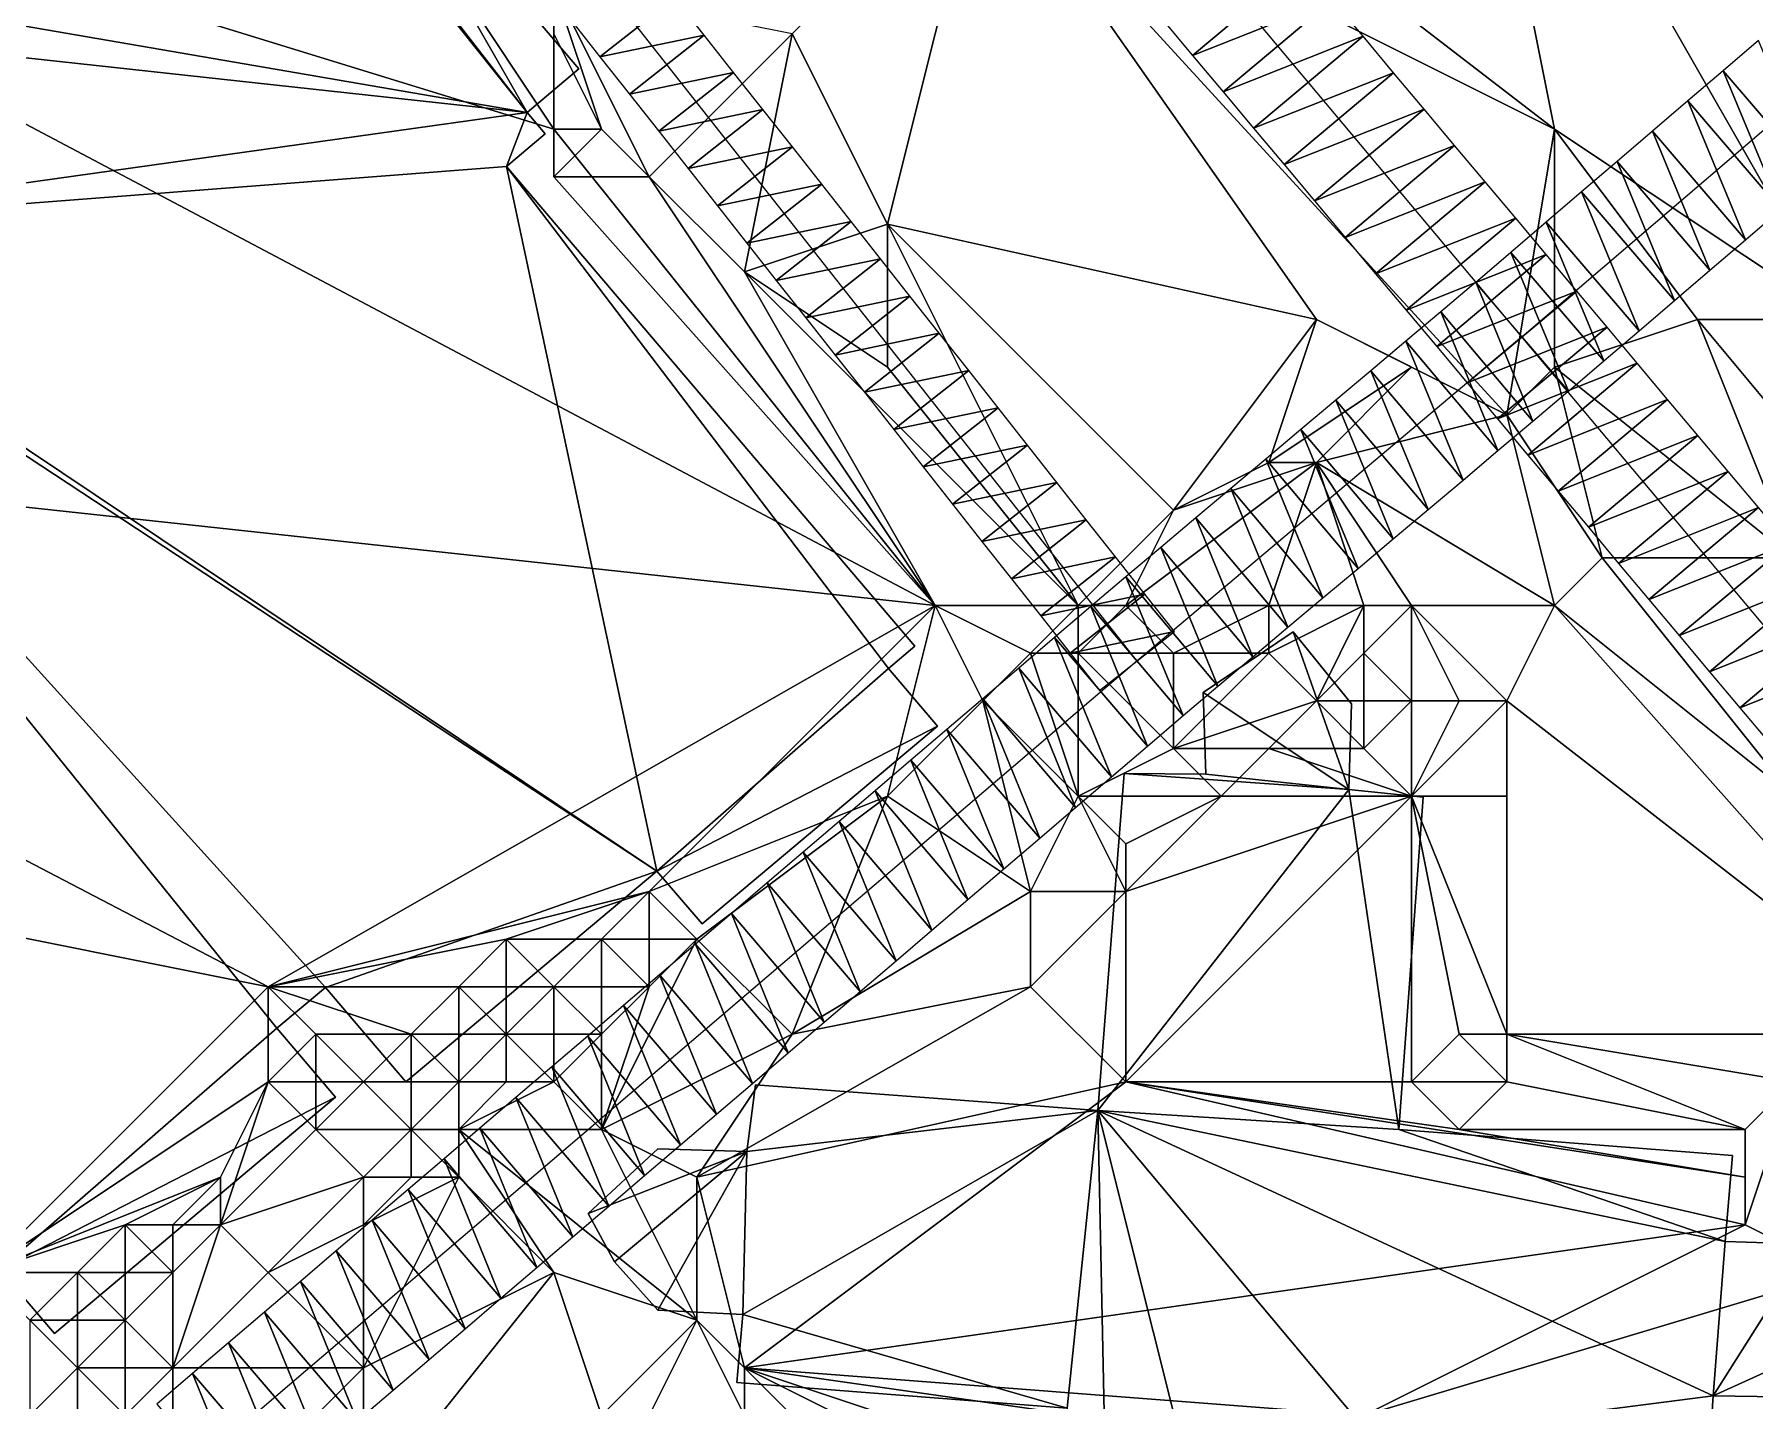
# Model space of a CAD drawing. Header units: metres. Extents: x -1103 to 901, y -902 to 905.
# Drawn here: x -383.8 to -311.6, y 564.6 to 622 of the extents above; entities that cross this region are included whole.
import ezdxf

# ---------------------------------------------------------------- set-up
doc = ezdxf.new("R2010")
doc.units = ezdxf.units.M
for name, color, linetype in [('OSM_BUILDING_FOOTPRINTS', 7, 'CONTINUOUS'), ('OSM_BUILDING_ROOFS', 1, 'CONTINUOUS'), ('OSM_BUILDING_WALLS', 8, 'CONTINUOUS'), ('OSM_ROAD_AXES', 2, 'CONTINUOUS'), ('OSM_ROAD_SURFACE', 9, 'CONTINUOUS'), ('OSM_TERRAIN', 3, 'CONTINUOUS')]:
    doc.layers.add(name, color=color, linetype=linetype)

msp = doc.modelspace()

# ---------------------------------------------------------------- linework, layer by layer
at = {"layer": 'OSM_BUILDING_FOOTPRINTS'}
for points in [[(-390.4, 623.383, 9.83), (-376.295, 635.238, 9.83), (-372.437, 630.704, 9.83), (-370.79, 632.086, 9.83), (-360.952, 620.53, 9.83), (-363.13, 618.694, 9.83), (-362.367, 617.798, 9.83), (-363.992, 616.427, 9.83), (-346.847, 596.3, 9.83), (-347.964, 595.36, 9.83), (-345.897, 592.938, 9.83), (-355.779, 584.632, 9.83), (-357.68, 586.855, 9.83), (-368.214, 578.008, 9.83), (-371.586, 581.967, 9.83), (-373.631, 580.253, 9.83), (-371.166, 577.367, 9.83), (-382.971, 567.436, 9.83), (-385.27, 570.134, 9.83)], [(-340.458, 564.306, 11.056), (-354.32, 565.379, 11.056), (-354.077, 568.243, 11.056), (-357.636, 568.42, 11.056), (-359.46, 570.455, 11.056), (-360.565, 572.479, 11.056), (-357.636, 575.188, 11.056), (-353.9, 575.077, 11.056), (-353.535, 577.886, 11.056), (-353.535, 577.886, 11.056), (-339.165, 576.803, 11.056), (-338.071, 590.947, 11.056), (-334.633, 590.925, 11.056), (-334.744, 594.342, 11.056), (-330.974, 596.897, 11.056), (-328.52, 593.867, 11.056), (-328.642, 590.273, 11.056), (-325.514, 589.952, 11.056), (-326.541, 576.007, 11.056), (-312.525, 574.912, 11.056), (-312.846, 571.307, 11.056), (-309.308, 571.185, 11.056)], [(-309.662, 564.771, 11.056), (-313.343, 564.826, 11.056), (-313.542, 561.829, 11.056)]]:
    msp.add_polyline3d(points, dxfattribs=at)
at = {"layer": 'OSM_BUILDING_ROOFS'}
for points in [[(-363.13, 618.694, 91.83), (-376.295, 635.238, 91.83), (-390.4, 623.383, 91.83)], [(-363.13, 618.694, 91.83), (-372.437, 630.704, 91.83), (-376.295, 635.238, 91.83)], [(-363.13, 618.694, 91.83), (-370.79, 632.086, 91.83), (-372.437, 630.704, 91.83)], [(-363.13, 618.694, 91.83), (-360.952, 620.53, 91.83), (-370.79, 632.086, 91.83)], [(-363.13, 618.694, 91.83), (-390.4, 623.383, 91.83), (-388.797, 621.492, 91.83)], [(-363.13, 618.694, 91.83), (-388.797, 621.492, 91.83), (-397.938, 613.806, 91.83)], [(-363.992, 616.427, 91.83), (-363.13, 618.694, 91.83), (-397.938, 613.806, 91.83)], [(-363.992, 616.427, 91.83), (-362.367, 617.798, 91.83), (-363.13, 618.694, 91.83)], [(-403.101, 616.747, 91.83), (-385.27, 570.134, 91.83), (-373.631, 580.253, 91.83)], [(-403.101, 616.747, 91.83), (-373.631, 580.253, 91.83), (-371.586, 581.967, 91.83)], [(-403.101, 616.747, 91.83), (-371.586, 581.967, 91.83), (-357.68, 586.855, 91.83)], [(-397.938, 613.806, 91.83), (-403.101, 616.747, 91.83), (-357.68, 586.855, 91.83)], [(-397.938, 613.806, 91.83), (-357.68, 586.855, 91.83), (-363.992, 616.427, 91.83)], [(-347.964, 595.36, 91.83), (-346.847, 596.3, 91.83), (-363.992, 616.427, 91.83)], [(-357.68, 586.855, 91.83), (-347.964, 595.36, 91.83), (-363.992, 616.427, 91.83)], [(-328.642, 590.273, 77.056), (-330.974, 596.897, 77.056), (-334.744, 594.342, 77.056)], [(-328.642, 590.273, 77.056), (-328.52, 593.867, 77.056), (-330.974, 596.897, 77.056)], [(-357.68, 586.855, 91.83), (-345.897, 592.938, 91.83), (-347.964, 595.36, 91.83)], [(-328.642, 590.273, 77.056), (-334.744, 594.342, 77.056), (-334.633, 590.925, 77.056)], [(-357.68, 586.855, 91.83), (-355.779, 584.632, 91.83), (-345.897, 592.938, 91.83)], [(-328.642, 590.273, 77.056), (-338.071, 590.947, 77.056), (-339.165, 576.803, 77.056)], [(-328.642, 590.273, 77.056), (-334.633, 590.925, 77.056), (-338.071, 590.947, 77.056)], [(-339.165, 576.803, 77.056), (-326.541, 576.007, 77.056), (-328.642, 590.273, 77.056)], [(-326.541, 576.007, 77.056), (-325.514, 589.952, 77.056), (-328.642, 590.273, 77.056)], [(-371.586, 581.967, 91.83), (-368.214, 578.008, 91.83), (-357.68, 586.855, 91.83)], [(-385.27, 570.134, 91.83), (-371.166, 577.367, 91.83), (-373.631, 580.253, 91.83)], [(-339.165, 576.803, 77.056), (-353.535, 577.886, 77.056), (-353.9, 575.077, 77.056)], [(-385.27, 570.134, 91.83), (-382.971, 567.436, 91.83), (-371.166, 577.367, 91.83)], [(-339.165, 576.803, 77.056), (-353.9, 575.077, 77.056), (-354.077, 568.243, 77.056)], [(-339.165, 576.803, 77.056), (-354.077, 568.243, 77.056), (-340.458, 564.306, 77.056)], [(-339.165, 576.803, 77.056), (-340.458, 564.306, 77.056), (-338.601, 549.454, 77.056)], [(-339.165, 576.803, 77.056), (-338.601, 549.454, 77.056), (-332.201, 548.978, 77.056)], [(-339.165, 576.803, 77.056), (-332.201, 548.978, 77.056), (-327.603, 562.99, 77.056)], [(-339.165, 576.803, 77.056), (-327.603, 562.99, 77.056), (-313.343, 564.826, 77.056)], [(-339.165, 576.803, 77.056), (-313.343, 564.826, 77.056), (-312.846, 571.307, 77.056)], [(-339.165, 576.803, 77.056), (-312.846, 571.307, 77.056), (-326.541, 576.007, 77.056)], [(-312.846, 571.307, 77.056), (-312.525, 574.912, 77.056), (-326.541, 576.007, 77.056)], [(-353.9, 575.077, 77.056), (-357.636, 575.188, 77.056), (-360.565, 572.479, 77.056)], [(-353.9, 575.077, 77.056), (-360.565, 572.479, 77.056), (-359.46, 570.455, 77.056)], [(-353.9, 575.077, 77.056), (-359.46, 570.455, 77.056), (-357.636, 568.42, 77.056)], [(-353.9, 575.077, 77.056), (-357.636, 568.42, 77.056), (-354.077, 568.243, 77.056)], [(-313.343, 564.826, 77.056), (-309.308, 571.185, 77.056), (-312.846, 571.307, 77.056)], [(-313.343, 564.826, 77.056), (-306.678, 567.845, 77.056), (-309.308, 571.185, 77.056)], [(-354.077, 568.243, 77.056), (-354.32, 565.379, 77.056), (-340.458, 564.306, 77.056)], [(-313.343, 564.826, 77.056), (-309.662, 564.771, 77.056), (-306.678, 567.845, 77.056)], [(-327.603, 562.99, 77.056), (-313.542, 561.829, 77.056), (-313.343, 564.826, 77.056)]]:
    msp.add_3dface(points, dxfattribs=at)
at = {"layer": 'OSM_BUILDING_WALLS'}
for points in [[(-360.952, 620.53, 9.83), (-370.79, 632.086, 9.83), (-370.79, 632.086, 91.83)], [(-360.952, 620.53, 9.83), (-370.79, 632.086, 91.83), (-360.952, 620.53, 91.83)], [(-363.13, 618.694, 9.83), (-360.952, 620.53, 9.83), (-360.952, 620.53, 91.83)], [(-363.13, 618.694, 9.83), (-360.952, 620.53, 91.83), (-363.13, 618.694, 91.83)], [(-362.367, 617.798, 9.83), (-363.13, 618.694, 9.83), (-363.13, 618.694, 91.83)], [(-362.367, 617.798, 9.83), (-363.13, 618.694, 91.83), (-362.367, 617.798, 91.83)], [(-363.992, 616.427, 9.83), (-362.367, 617.798, 9.83), (-362.367, 617.798, 91.83)], [(-363.992, 616.427, 9.83), (-362.367, 617.798, 91.83), (-363.992, 616.427, 91.83)], [(-346.847, 596.3, 9.83), (-363.992, 616.427, 9.83), (-363.992, 616.427, 91.83)], [(-346.847, 596.3, 9.83), (-363.992, 616.427, 91.83), (-346.847, 596.3, 91.83)], [(-330.974, 596.897, 11.056), (-334.744, 594.342, 11.056), (-334.744, 594.342, 77.056)], [(-330.974, 596.897, 11.056), (-334.744, 594.342, 77.056), (-330.974, 596.897, 77.056)], [(-328.52, 593.867, 11.056), (-330.974, 596.897, 11.056), (-330.974, 596.897, 77.056)], [(-328.52, 593.867, 11.056), (-330.974, 596.897, 77.056), (-328.52, 593.867, 77.056)], [(-347.964, 595.36, 9.83), (-346.847, 596.3, 9.83), (-346.847, 596.3, 91.83)], [(-347.964, 595.36, 9.83), (-346.847, 596.3, 91.83), (-347.964, 595.36, 91.83)], [(-345.897, 592.938, 9.83), (-347.964, 595.36, 9.83), (-347.964, 595.36, 91.83)], [(-345.897, 592.938, 9.83), (-347.964, 595.36, 91.83), (-345.897, 592.938, 91.83)], [(-334.744, 594.342, 11.056), (-334.633, 590.925, 11.056), (-334.633, 590.925, 77.056)], [(-334.744, 594.342, 11.056), (-334.633, 590.925, 77.056), (-334.744, 594.342, 77.056)], [(-328.642, 590.273, 11.056), (-328.52, 593.867, 11.056), (-328.52, 593.867, 77.056)], [(-328.642, 590.273, 11.056), (-328.52, 593.867, 77.056), (-328.642, 590.273, 77.056)], [(-355.779, 584.632, 9.83), (-345.897, 592.938, 9.83), (-345.897, 592.938, 91.83)], [(-355.779, 584.632, 9.83), (-345.897, 592.938, 91.83), (-355.779, 584.632, 91.83)], [(-338.071, 590.947, 11.056), (-339.165, 576.803, 11.056), (-339.165, 576.803, 77.056)], [(-338.071, 590.947, 11.056), (-339.165, 576.803, 77.056), (-338.071, 590.947, 77.056)], [(-334.633, 590.925, 11.056), (-338.071, 590.947, 11.056), (-338.071, 590.947, 77.056)], [(-334.633, 590.925, 11.056), (-338.071, 590.947, 77.056), (-334.633, 590.925, 77.056)], [(-325.514, 589.952, 11.056), (-328.642, 590.273, 11.056), (-328.642, 590.273, 77.056)], [(-325.514, 589.952, 11.056), (-328.642, 590.273, 77.056), (-325.514, 589.952, 77.056)], [(-326.541, 576.007, 11.056), (-325.514, 589.952, 11.056), (-325.514, 589.952, 77.056)], [(-326.541, 576.007, 11.056), (-325.514, 589.952, 77.056), (-326.541, 576.007, 77.056)], [(-368.214, 578.008, 9.83), (-357.68, 586.855, 9.83), (-357.68, 586.855, 91.83)], [(-368.214, 578.008, 9.83), (-357.68, 586.855, 91.83), (-368.214, 578.008, 91.83)], [(-357.68, 586.855, 9.83), (-355.779, 584.632, 9.83), (-355.779, 584.632, 91.83)], [(-357.68, 586.855, 9.83), (-355.779, 584.632, 91.83), (-357.68, 586.855, 91.83)], [(-373.631, 580.253, 9.83), (-371.586, 581.967, 9.83), (-371.586, 581.967, 91.83)], [(-373.631, 580.253, 9.83), (-371.586, 581.967, 91.83), (-373.631, 580.253, 91.83)], [(-371.586, 581.967, 9.83), (-368.214, 578.008, 9.83), (-368.214, 578.008, 91.83)], [(-371.586, 581.967, 9.83), (-368.214, 578.008, 91.83), (-371.586, 581.967, 91.83)], [(-371.166, 577.367, 9.83), (-373.631, 580.253, 9.83), (-373.631, 580.253, 91.83)], [(-371.166, 577.367, 9.83), (-373.631, 580.253, 91.83), (-371.166, 577.367, 91.83)], [(-353.535, 577.886, 11.056), (-353.9, 575.077, 11.056), (-353.9, 575.077, 77.056)], [(-353.535, 577.886, 11.056), (-353.9, 575.077, 77.056), (-353.535, 577.886, 77.056)], [(-339.165, 576.803, 11.056), (-353.535, 577.886, 11.056), (-353.535, 577.886, 77.056)], [(-339.165, 576.803, 11.056), (-353.535, 577.886, 77.056), (-339.165, 576.803, 77.056)], [(-382.971, 567.436, 9.83), (-371.166, 577.367, 9.83), (-371.166, 577.367, 91.83)], [(-382.971, 567.436, 9.83), (-371.166, 577.367, 91.83), (-382.971, 567.436, 91.83)], [(-312.525, 574.912, 11.056), (-326.541, 576.007, 11.056), (-326.541, 576.007, 77.056)], [(-312.525, 574.912, 11.056), (-326.541, 576.007, 77.056), (-312.525, 574.912, 77.056)], [(-357.636, 575.188, 11.056), (-360.565, 572.479, 11.056), (-360.565, 572.479, 77.056)], [(-357.636, 575.188, 11.056), (-360.565, 572.479, 77.056), (-357.636, 575.188, 77.056)], [(-353.9, 575.077, 11.056), (-357.636, 575.188, 11.056), (-357.636, 575.188, 77.056)], [(-353.9, 575.077, 11.056), (-357.636, 575.188, 77.056), (-353.9, 575.077, 77.056)], [(-312.846, 571.307, 11.056), (-312.525, 574.912, 11.056), (-312.525, 574.912, 77.056)], [(-312.846, 571.307, 11.056), (-312.525, 574.912, 77.056), (-312.846, 571.307, 77.056)], [(-360.565, 572.479, 11.056), (-359.46, 570.455, 11.056), (-359.46, 570.455, 77.056)], [(-360.565, 572.479, 11.056), (-359.46, 570.455, 77.056), (-360.565, 572.479, 77.056)], [(-309.308, 571.185, 11.056), (-312.846, 571.307, 11.056), (-312.846, 571.307, 77.056)], [(-309.308, 571.185, 11.056), (-312.846, 571.307, 77.056), (-309.308, 571.185, 77.056)], [(-359.46, 570.455, 11.056), (-357.636, 568.42, 11.056), (-357.636, 568.42, 77.056)], [(-359.46, 570.455, 11.056), (-357.636, 568.42, 77.056), (-359.46, 570.455, 77.056)], [(-385.27, 570.134, 9.83), (-382.971, 567.436, 9.83), (-382.971, 567.436, 91.83)], [(-385.27, 570.134, 9.83), (-382.971, 567.436, 91.83), (-385.27, 570.134, 91.83)], [(-357.636, 568.42, 11.056), (-354.077, 568.243, 11.056), (-354.077, 568.243, 77.056)], [(-357.636, 568.42, 11.056), (-354.077, 568.243, 77.056), (-357.636, 568.42, 77.056)], [(-354.077, 568.243, 11.056), (-354.32, 565.379, 11.056), (-354.32, 565.379, 77.056)], [(-354.077, 568.243, 11.056), (-354.32, 565.379, 77.056), (-354.077, 568.243, 77.056)], [(-354.32, 565.379, 11.056), (-340.458, 564.306, 11.056), (-340.458, 564.306, 77.056)], [(-354.32, 565.379, 11.056), (-340.458, 564.306, 77.056), (-354.32, 565.379, 77.056)], [(-313.542, 561.829, 11.056), (-313.343, 564.826, 11.056), (-313.343, 564.826, 77.056)], [(-313.542, 561.829, 11.056), (-313.343, 564.826, 77.056), (-313.542, 561.829, 77.056)], [(-313.343, 564.826, 11.056), (-309.662, 564.771, 11.056), (-309.662, 564.771, 77.056)], [(-313.343, 564.826, 11.056), (-309.662, 564.771, 77.056), (-313.343, 564.826, 77.056)]]:
    msp.add_3dface(points, dxfattribs=at)
at = {"layer": 'OSM_ROAD_AXES'}
for points in [[(-77.255, 318.222, 13.765), (-85.811, 327.988, 13.455), (-182.001, 437.737, 14.897), (-212.233, 474.475, 11.147), (-217.937, 481.641, 10.915), (-283.232, 563.809, 11.554), (-321.368, 609.272, 10.548), (-364.921, 661.205, 12.399), (-420.401, 724.705, 8.35), (-452.535, 763.666, 7.695)], [(-321.368, 609.272, 10.548), (-258.992, 662.654, 13.545), (-245.152, 674.498, 12.754), (-238.023, 680.57, 11.678), (-220.414, 695.588, 9.648)], [(-379.468, 648.874, 12.258), (-337.529, 595.669, 13.16)], [(-321.368, 609.272, 10.548), (-337.529, 595.669, 13.16), (-418.94, 526.152, 9.989)]]:
    msp.add_polyline3d(points, dxfattribs=at)
at = {"layer": 'OSM_ROAD_SURFACE'}
for points in [[(-330.598, 624.947, 10.225), (-336.477, 622.619, 10.433), (-335.196, 621.091, 10.465)], [(-329.317, 623.419, 10.204), (-330.598, 624.947, 10.225), (-335.196, 621.091, 10.465)], [(-361.303, 622.598, 11.464), (-360.069, 621.034, 11.373), (-356.928, 623.51, 11.215)], [(-360.069, 621.034, 11.373), (-355.694, 621.945, 11.126), (-356.928, 623.51, 11.215)], [(-329.317, 623.419, 10.204), (-335.196, 621.091, 10.465), (-333.915, 619.564, 10.498)], [(-328.036, 621.892, 10.191), (-329.317, 623.419, 10.204), (-333.915, 619.564, 10.498)], [(-360.069, 621.034, 11.373), (-358.836, 619.469, 11.283), (-355.694, 621.945, 11.126)], [(-358.836, 619.469, 11.283), (-354.461, 620.38, 11.036), (-355.694, 621.945, 11.126)], [(-328.036, 621.892, 10.191), (-333.915, 619.564, 10.498), (-332.634, 618.036, 10.53)], [(-326.756, 620.364, 10.223), (-328.036, 621.892, 10.191), (-332.634, 618.036, 10.53)], [(-309.022, 615.89, 10.282), (-311.438, 621.719, 10.32), (-312.923, 620.448, 10.245)], [(-358.836, 619.469, 11.283), (-357.602, 617.904, 11.193), (-354.461, 620.38, 11.036)], [(-357.602, 617.904, 11.193), (-353.227, 618.815, 11.056), (-354.461, 620.38, 11.036)], [(-326.756, 620.364, 10.223), (-332.634, 618.036, 10.53), (-331.353, 616.509, 10.562)], [(-325.475, 618.837, 10.255), (-326.756, 620.364, 10.223), (-331.353, 616.509, 10.562)], [(-310.507, 614.619, 10.207), (-312.923, 620.448, 10.245), (-314.408, 619.177, 10.194)], [(-310.507, 614.619, 10.207), (-309.022, 615.89, 10.282), (-312.923, 620.448, 10.245)], [(-357.602, 617.904, 11.193), (-356.369, 616.339, 11.176), (-353.227, 618.815, 11.056)], [(-356.369, 616.339, 11.176), (-351.994, 617.25, 11.144), (-353.227, 618.815, 11.056)], [(-325.475, 618.837, 10.255), (-331.353, 616.509, 10.562), (-330.072, 614.982, 10.595)], [(-324.194, 617.31, 10.288), (-325.475, 618.837, 10.255), (-330.072, 614.982, 10.595)], [(-311.992, 613.348, 10.176), (-314.408, 619.177, 10.194), (-315.893, 617.906, 10.165)], [(-311.992, 613.348, 10.176), (-310.507, 614.619, 10.207), (-314.408, 619.177, 10.194)], [(-313.477, 612.077, 10.236), (-315.893, 617.906, 10.165), (-317.378, 616.635, 10.137)], [(-313.477, 612.077, 10.236), (-311.992, 613.348, 10.176), (-315.893, 617.906, 10.165)], [(-356.369, 616.339, 11.176), (-355.135, 614.774, 11.243), (-351.994, 617.25, 11.144)], [(-355.135, 614.774, 11.243), (-350.76, 615.686, 11.246), (-351.994, 617.25, 11.144)], [(-324.194, 617.31, 10.288), (-330.072, 614.982, 10.595), (-328.791, 613.454, 10.627)], [(-322.913, 615.782, 10.32), (-324.194, 617.31, 10.288), (-328.791, 613.454, 10.627)], [(-314.962, 610.806, 10.346), (-317.378, 616.635, 10.137), (-318.864, 615.364, 10.24)], [(-314.962, 610.806, 10.346), (-313.477, 612.077, 10.236), (-317.378, 616.635, 10.137)], [(-355.135, 614.774, 11.243), (-353.902, 613.209, 11.31), (-350.76, 615.686, 11.246)], [(-353.902, 613.209, 11.31), (-349.527, 614.121, 11.348), (-350.76, 615.686, 11.246)], [(-322.913, 615.782, 10.32), (-328.791, 613.454, 10.627), (-327.51, 611.927, 10.663)], [(-321.632, 614.255, 10.352), (-322.913, 615.782, 10.32), (-327.51, 611.927, 10.663)], [(-316.448, 609.535, 10.52), (-318.864, 615.364, 10.24), (-320.349, 614.093, 10.359)], [(-316.448, 609.535, 10.52), (-314.962, 610.806, 10.346), (-318.864, 615.364, 10.24)], [(-353.902, 613.209, 11.31), (-352.668, 611.645, 11.409), (-349.527, 614.121, 11.348)], [(-352.668, 611.645, 11.409), (-348.293, 612.556, 11.451), (-349.527, 614.121, 11.348)], [(-321.632, 614.255, 10.352), (-327.51, 611.927, 10.663), (-326.229, 610.399, 10.702)], [(-320.351, 612.727, 10.456), (-321.632, 614.255, 10.352), (-326.229, 610.399, 10.702)], [(-317.933, 608.264, 10.698), (-320.349, 614.093, 10.359), (-321.834, 612.822, 10.429)], [(-317.933, 608.264, 10.698), (-316.448, 609.535, 10.52), (-320.349, 614.093, 10.359)], [(-352.668, 611.645, 11.409), (-351.435, 610.08, 11.531), (-348.293, 612.556, 11.451)], [(-351.435, 610.08, 11.531), (-347.06, 610.991, 11.602), (-348.293, 612.556, 11.451)], [(-320.351, 612.727, 10.456), (-326.229, 610.399, 10.702), (-324.948, 608.872, 10.74)], [(-319.07, 611.2, 10.549), (-320.351, 612.727, 10.456), (-324.948, 608.872, 10.74)], [(-319.418, 606.993, 10.846), (-321.834, 612.822, 10.429), (-323.319, 611.551, 10.54)], [(-319.418, 606.993, 10.846), (-317.933, 608.264, 10.698), (-321.834, 612.822, 10.429)], [(-351.435, 610.08, 11.531), (-350.201, 608.515, 11.699), (-347.06, 610.991, 11.602)], [(-350.201, 608.515, 11.699), (-345.826, 609.426, 11.767), (-347.06, 610.991, 11.602)], [(-319.07, 611.2, 10.549), (-324.948, 608.872, 10.74), (-323.667, 607.344, 10.778)], [(-323.3, 611.567, 10.538), (-324.769, 610.331, 10.647), (-320.906, 605.74, 10.812)], [(-317.799, 609.685, 10.586), (-319.07, 611.2, 10.549), (-323.667, 607.344, 10.778)], [(-323.3, 611.567, 10.538), (-320.906, 605.74, 10.812), (-319.437, 606.977, 10.846)], [(-324.769, 610.331, 10.647), (-326.239, 609.094, 10.827), (-322.375, 604.504, 10.99)], [(-324.769, 610.331, 10.647), (-322.375, 604.504, 10.99), (-320.906, 605.74, 10.812)], [(-350.201, 608.515, 11.699), (-348.968, 606.95, 11.866), (-345.826, 609.426, 11.767)], [(-348.968, 606.95, 11.866), (-344.593, 607.861, 11.922), (-345.826, 609.426, 11.767)], [(-317.799, 609.685, 10.586), (-323.667, 607.344, 10.778), (-322.396, 605.829, 10.816)], [(-316.528, 608.169, 10.63), (-317.799, 609.685, 10.586), (-322.396, 605.829, 10.816)], [(-326.239, 609.094, 10.827), (-327.708, 607.857, 11.311), (-323.844, 603.267, 11.253)], [(-326.239, 609.094, 10.827), (-323.844, 603.267, 11.253), (-322.375, 604.504, 10.99)], [(-316.528, 608.169, 10.63), (-322.396, 605.829, 10.816), (-321.124, 604.313, 10.873)], [(-315.256, 606.654, 10.682), (-316.528, 608.169, 10.63), (-321.124, 604.313, 10.873)], [(-348.968, 606.95, 11.866), (-347.734, 605.385, 12.029), (-344.593, 607.861, 11.922)], [(-347.734, 605.385, 12.029), (-343.359, 606.297, 12.074), (-344.593, 607.861, 11.922)], [(-327.708, 607.857, 11.311), (-329.177, 606.621, 11.589), (-325.313, 602.03, 11.516)], [(-327.708, 607.857, 11.311), (-325.313, 602.03, 11.516), (-323.844, 603.267, 11.253)], [(-329.177, 606.621, 11.589), (-330.646, 605.384, 11.868), (-326.782, 600.794, 11.784)], [(-329.177, 606.621, 11.589), (-326.782, 600.794, 11.784), (-325.313, 602.03, 11.516)], [(-315.256, 606.654, 10.682), (-321.124, 604.313, 10.873), (-319.853, 602.798, 10.878)], [(-313.985, 605.138, 10.735), (-315.256, 606.654, 10.682), (-319.853, 602.798, 10.878)], [(-347.734, 605.385, 12.029), (-346.501, 603.82, 12.192), (-343.359, 606.297, 12.074)], [(-346.501, 603.82, 12.192), (-342.126, 604.732, 12.225), (-343.359, 606.297, 12.074)], [(-330.646, 605.384, 11.868), (-332.115, 604.148, 12.143), (-328.251, 599.557, 12.267)], [(-330.646, 605.384, 11.868), (-328.251, 599.557, 12.267), (-326.782, 600.794, 11.784)], [(-313.985, 605.138, 10.735), (-319.853, 602.798, 10.878), (-318.582, 601.282, 10.941)], [(-312.714, 603.623, 10.787), (-313.985, 605.138, 10.735), (-318.582, 601.282, 10.941)], [(-346.501, 603.82, 12.192), (-345.267, 602.256, 12.355), (-342.126, 604.732, 12.225)], [(-345.267, 602.256, 12.355), (-340.892, 603.167, 12.376), (-342.126, 604.732, 12.225)], [(-332.115, 604.148, 12.143), (-333.584, 602.911, 12.25), (-329.721, 598.321, 12.493)], [(-332.115, 604.148, 12.143), (-329.721, 598.321, 12.493), (-328.251, 599.557, 12.267)], [(-345.267, 602.256, 12.355), (-344.034, 600.691, 12.519), (-340.892, 603.167, 12.376)], [(-344.034, 600.691, 12.519), (-339.659, 601.602, 12.527), (-340.892, 603.167, 12.376)], [(-333.584, 602.911, 12.25), (-335.054, 601.674, 12.521), (-331.19, 597.084, 12.81)], [(-333.584, 602.911, 12.25), (-331.19, 597.084, 12.81), (-329.721, 598.321, 12.493)], [(-312.714, 603.623, 10.787), (-318.582, 601.282, 10.941), (-317.311, 599.767, 10.974)], [(-311.443, 602.107, 10.839), (-312.714, 603.623, 10.787), (-317.311, 599.767, 10.974)], [(-344.034, 600.691, 12.519), (-342.8, 599.126, 12.682), (-339.659, 601.602, 12.527)], [(-342.8, 599.126, 12.682), (-338.425, 600.037, 12.679), (-339.659, 601.602, 12.527)], [(-335.054, 601.674, 12.521), (-336.523, 600.438, 12.837), (-332.659, 595.847, 13.158)], [(-335.054, 601.674, 12.521), (-332.659, 595.847, 13.158), (-331.19, 597.084, 12.81)], [(-311.443, 602.107, 10.839), (-317.311, 599.767, 10.974), (-316.04, 598.251, 10.988)], [(-310.172, 600.592, 10.885), (-311.443, 602.107, 10.839), (-316.04, 598.251, 10.988)], [(-342.8, 599.126, 12.682), (-341.567, 597.561, 12.945), (-338.425, 600.037, 12.679)], [(-341.567, 597.561, 12.945), (-337.192, 598.472, 13.088), (-338.425, 600.037, 12.679)], [(-336.523, 600.438, 12.837), (-337.992, 599.201, 12.917), (-334.128, 594.611, 13.342)], [(-336.523, 600.438, 12.837), (-334.128, 594.611, 13.342), (-332.659, 595.847, 13.158)], [(-310.172, 600.592, 10.885), (-316.04, 598.251, 10.988), (-314.768, 596.736, 11.002)], [(-308.9, 599.077, 10.893), (-310.172, 600.592, 10.885), (-314.768, 596.736, 11.002)], [(-337.992, 599.201, 12.917), (-339.469, 597.958, 12.896), (-335.589, 593.381, 13.524)], [(-337.992, 599.201, 12.917), (-335.589, 593.381, 13.524), (-334.128, 594.611, 13.342)], [(-308.9, 599.077, 10.893), (-314.768, 596.736, 11.002), (-313.497, 595.221, 11.016)], [(-307.629, 597.561, 10.912), (-308.9, 599.077, 10.893), (-313.497, 595.221, 11.016)], [(-341.567, 597.561, 12.945), (-340.333, 595.996, 13.407), (-337.192, 598.472, 13.088)], [(-339.469, 597.958, 12.896), (-340.985, 596.663, 13.233), (-337.089, 592.101, 13.705)], [(-340.333, 595.996, 13.407), (-335.958, 596.908, 12.985), (-337.192, 598.472, 13.088)], [(-339.469, 597.958, 12.896), (-337.089, 592.101, 13.705), (-335.589, 593.381, 13.524)], [(-307.629, 597.561, 10.912), (-313.497, 595.221, 11.016), (-312.226, 593.705, 11.03)], [(-306.358, 596.046, 10.906), (-307.629, 597.561, 10.912), (-312.226, 593.705, 11.03)], [(-340.985, 596.663, 13.233), (-342.492, 595.376, 13.53), (-338.596, 590.813, 13.653)], [(-340.985, 596.663, 13.233), (-338.596, 590.813, 13.653), (-337.089, 592.101, 13.705)], [(-340.333, 595.996, 13.407), (-339.1, 594.431, 13.499), (-335.958, 596.908, 12.985)], [(-306.358, 596.046, 10.906), (-312.226, 593.705, 11.03), (-310.955, 592.19, 11.044)], [(-342.492, 595.376, 13.53), (-344, 594.089, 13.59), (-340.104, 589.526, 13.682)], [(-342.492, 595.376, 13.53), (-340.104, 589.526, 13.682), (-338.596, 590.813, 13.653)], [(-344, 594.089, 13.59), (-345.508, 592.801, 13.64), (-341.611, 588.239, 13.826)], [(-344, 594.089, 13.59), (-341.611, 588.239, 13.826), (-340.104, 589.526, 13.682)], [(-345.508, 592.801, 13.64), (-347.015, 591.514, 13.689), (-343.119, 586.951, 13.96)], [(-345.508, 592.801, 13.64), (-343.119, 586.951, 13.96), (-341.611, 588.239, 13.826)], [(-347.015, 591.514, 13.689), (-348.523, 590.227, 13.709), (-344.627, 585.664, 14.036)], [(-347.015, 591.514, 13.689), (-344.627, 585.664, 14.036), (-343.119, 586.951, 13.96)], [(-348.523, 590.227, 13.709), (-350.03, 588.939, 13.771), (-346.134, 584.376, 14.113)], [(-348.523, 590.227, 13.709), (-346.134, 584.376, 14.113), (-344.627, 585.664, 14.036)], [(-350.03, 588.939, 13.771), (-351.538, 587.652, 13.966), (-347.642, 583.089, 14.19)], [(-350.03, 588.939, 13.771), (-347.642, 583.089, 14.19), (-346.134, 584.376, 14.113)], [(-351.538, 587.652, 13.966), (-353.046, 586.365, 14.162), (-349.149, 581.802, 14.267)], [(-351.538, 587.652, 13.966), (-349.149, 581.802, 14.267), (-347.642, 583.089, 14.19)], [(-353.046, 586.365, 14.162), (-354.553, 585.077, 14.353), (-350.657, 580.514, 14.379)], [(-353.046, 586.365, 14.162), (-350.657, 580.514, 14.379), (-349.149, 581.802, 14.267)], [(-354.553, 585.077, 14.353), (-356.061, 583.79, 14.485), (-352.165, 579.227, 14.502)], [(-354.553, 585.077, 14.353), (-352.165, 579.227, 14.502), (-350.657, 580.514, 14.379)], [(-356.061, 583.79, 14.485), (-357.569, 582.503, 14.643), (-353.672, 577.94, 14.653)], [(-356.061, 583.79, 14.485), (-353.672, 577.94, 14.653), (-352.165, 579.227, 14.502)], [(-357.569, 582.503, 14.643), (-359.076, 581.215, 14.793), (-355.18, 576.652, 14.838)], [(-357.569, 582.503, 14.643), (-355.18, 576.652, 14.838), (-353.672, 577.94, 14.653)], [(-359.076, 581.215, 14.793), (-360.584, 579.928, 14.957), (-356.688, 575.365, 15.023)], [(-359.076, 581.215, 14.793), (-356.688, 575.365, 15.023), (-355.18, 576.652, 14.838)], [(-360.584, 579.928, 14.957), (-362.091, 578.64, 15.035), (-358.195, 574.078, 15.123)], [(-360.584, 579.928, 14.957), (-358.195, 574.078, 15.123), (-356.688, 575.365, 15.023)], [(-362.091, 578.64, 15.035), (-363.599, 577.353, 15.242), (-359.703, 572.79, 15.225)], [(-362.091, 578.64, 15.035), (-359.703, 572.79, 15.225), (-358.195, 574.078, 15.123)], [(-363.599, 577.353, 15.242), (-365.107, 576.066, 15.319), (-361.21, 571.503, 15.401)], [(-363.599, 577.353, 15.242), (-361.21, 571.503, 15.401), (-359.703, 572.79, 15.225)], [(-365.107, 576.066, 15.319), (-366.614, 574.778, 15.221), (-362.718, 570.216, 15.597)], [(-365.107, 576.066, 15.319), (-362.718, 570.216, 15.597), (-361.21, 571.503, 15.401)], [(-366.614, 574.778, 15.221), (-368.122, 573.491, 15.701), (-364.226, 568.928, 15.71)], [(-366.614, 574.778, 15.221), (-364.226, 568.928, 15.71), (-362.718, 570.216, 15.597)], [(-368.122, 573.491, 15.701), (-369.629, 572.204, 15.868), (-365.733, 567.641, 15.865)], [(-368.122, 573.491, 15.701), (-365.733, 567.641, 15.865), (-364.226, 568.928, 15.71)], [(-369.629, 572.204, 15.868), (-371.137, 570.916, 15.956), (-367.241, 566.353, 16.024)], [(-369.629, 572.204, 15.868), (-367.241, 566.353, 16.024), (-365.733, 567.641, 15.865)], [(-371.137, 570.916, 15.956), (-372.645, 569.629, 16.016), (-368.748, 565.066, 16.183)], [(-371.137, 570.916, 15.956), (-368.748, 565.066, 16.183), (-367.241, 566.353, 16.024)], [(-372.645, 569.629, 16.016), (-374.152, 568.342, 16.133), (-370.256, 563.779, 16.328)], [(-372.645, 569.629, 16.016), (-370.256, 563.779, 16.328), (-368.748, 565.066, 16.183)], [(-374.152, 568.342, 16.133), (-375.66, 567.054, 16.281), (-371.764, 562.491, 16.406)], [(-374.152, 568.342, 16.133), (-371.764, 562.491, 16.406), (-370.256, 563.779, 16.328)], [(-375.66, 567.054, 16.281), (-377.167, 565.767, 16.421), (-373.271, 561.204, 16.484)], [(-375.66, 567.054, 16.281), (-373.271, 561.204, 16.484), (-371.764, 562.491, 16.406)], [(-377.167, 565.767, 16.421), (-378.675, 564.479, 16.511), (-374.779, 559.917, 16.563)], [(-377.167, 565.767, 16.421), (-374.779, 559.917, 16.563), (-373.271, 561.204, 16.484)]]:
    msp.add_3dface(points, dxfattribs=at)
at = {"layer": 'OSM_TERRAIN'}
for points in [[(-344, 630, 10.271), (-320, 618, 10.066), (-346, 638, 10.368)], [(-320, 618, 10.066), (-324, 638, 10.181), (-346, 638, 10.368)], [(-320, 618, 10.066), (-308, 610, 10.147), (-324, 638, 10.181)], [(-308, 610, 10.147), (-306, 628, 10.579), (-324, 638, 10.181)], [(-420, 606, 12.818), (-346, 598, 12.849), (-414, 634, 12.925)], [(-346, 598, 12.849), (-362, 618, 12.65), (-414, 634, 12.925)], [(-362, 618, 12.65), (-366, 624, 12.753), (-414, 634, 12.925)], [(-348, 614, 11.334), (-344, 630, 10.271), (-352, 622, 10.859)], [(-348, 614, 11.334), (-330, 610, 11.006), (-344, 630, 10.271)], [(-330, 610, 11.006), (-322, 606, 10.717), (-344, 630, 10.271)], [(-344, 630, 10.271), (-322, 606, 10.717), (-320, 618, 10.066)], [(-366, 624, 12.753), (-362, 618, 12.65), (-362, 624, 11.47)], [(-358, 616, 11.145), (-362, 624, 11.47), (-360, 618, 11.566)], [(-358, 616, 11.145), (-352, 622, 10.859), (-362, 624, 11.47)], [(-360, 618, 11.566), (-362, 624, 11.47), (-362, 622, 11.801)], [(-362, 618, 12.65), (-362, 622, 11.801), (-362, 624, 11.47)], [(-362, 618, 12.65), (-360, 618, 11.566), (-362, 622, 11.801)], [(-358, 616, 11.145), (-354, 612, 11.315), (-352, 622, 10.859)], [(-354, 612, 11.315), (-348, 614, 11.334), (-352, 622, 10.859)], [(-346, 598, 12.849), (-362, 616, 12.321), (-362, 618, 12.65)], [(-362, 616, 12.321), (-360, 618, 11.566), (-362, 618, 12.65)], [(-362, 616, 12.321), (-358, 616, 11.145), (-360, 618, 11.566)], [(-320, 608, 10.779), (-320, 618, 10.066), (-322, 606, 10.717)], [(-320, 608, 10.779), (-314, 610, 10.3), (-320, 618, 10.066)], [(-320, 618, 10.066), (-314, 610, 10.3), (-308, 610, 10.147)], [(-346, 598, 12.849), (-358, 616, 11.145), (-362, 616, 12.321)], [(-346, 598, 12.849), (-354, 612, 11.315), (-358, 616, 11.145)], [(-348, 608, 11.637), (-348, 614, 11.334), (-354, 612, 11.315)], [(-340, 598, 12.702), (-348, 614, 11.334), (-348, 608, 11.637)], [(-340, 598, 12.702), (-336, 602, 12.593), (-348, 614, 11.334)], [(-336, 602, 12.593), (-330, 610, 11.006), (-348, 614, 11.334)], [(-346, 598, 12.849), (-340, 598, 12.702), (-354, 612, 11.315)], [(-340, 598, 12.702), (-348, 608, 11.637), (-354, 612, 11.315)], [(-336, 602, 12.593), (-332, 604, 12.115), (-330, 610, 11.006)], [(-332, 604, 12.115), (-326, 608, 11.156), (-330, 610, 11.006)], [(-326, 608, 11.156), (-322, 606, 10.717), (-330, 610, 11.006)], [(-310, 600, 10.879), (-314, 610, 10.3), (-320, 608, 10.779)], [(-310, 600, 10.879), (-304, 598, 10.194), (-314, 610, 10.3)], [(-304, 598, 10.194), (-308, 610, 10.147), (-314, 610, 10.3)], [(-332, 604, 12.115), (-330, 604, 11.524), (-326, 608, 11.156)], [(-330, 604, 11.524), (-322, 606, 10.717), (-326, 608, 11.156)], [(-318, 600, 10.924), (-320, 608, 10.779), (-322, 606, 10.717)], [(-318, 600, 10.924), (-310, 600, 10.879), (-320, 608, 10.779)], [(-404, 588, 12.829), (-374, 582, 12.829), (-420, 606, 12.818)], [(-420, 606, 12.818), (-374, 582, 12.829), (-346, 598, 12.849)], [(-330, 604, 11.524), (-320, 598, 11.637), (-322, 606, 10.717)], [(-320, 598, 11.637), (-318, 600, 10.924), (-322, 606, 10.717)], [(-332, 598, 12.421), (-330, 604, 11.524), (-338, 598, 13.192)], [(-338, 598, 13.192), (-330, 604, 11.524), (-336, 602, 12.593)], [(-336, 602, 12.593), (-330, 604, 11.524), (-332, 604, 12.115)], [(-332, 598, 12.421), (-328, 598, 12.549), (-330, 604, 11.524)], [(-328, 598, 12.549), (-326, 598, 12.057), (-330, 604, 11.524)], [(-326, 598, 12.057), (-320, 598, 11.637), (-330, 604, 11.524)], [(-340, 598, 12.702), (-338, 598, 13.192), (-336, 602, 12.593)], [(-320, 598, 11.637), (-310, 590, 11.019), (-318, 600, 10.924)], [(-310, 590, 11.019), (-310, 600, 10.879), (-318, 600, 10.924)], [(-374, 582, 12.829), (-358, 586, 13.007), (-346, 598, 12.849)], [(-348, 590, 13.763), (-346, 598, 12.849), (-358, 586, 13.007)], [(-348, 590, 13.763), (-344, 594, 13.552), (-346, 598, 12.849)], [(-344, 594, 13.552), (-342, 596, 13.452), (-346, 598, 12.849)], [(-342, 596, 13.452), (-340, 598, 12.702), (-346, 598, 12.849)], [(-342, 596, 13.452), (-340, 596, 13.338), (-340, 598, 12.702)], [(-340, 596, 13.338), (-336, 596, 12.945), (-338, 598, 13.192)], [(-340, 596, 13.338), (-338, 598, 13.192), (-340, 598, 12.702)], [(-336, 596, 12.945), (-332, 598, 12.421), (-338, 598, 13.192)], [(-336, 596, 12.945), (-332, 596, 13.105), (-332, 598, 12.421)], [(-332, 596, 13.105), (-330, 594, 15.186), (-328, 598, 12.549)], [(-332, 596, 13.105), (-328, 598, 12.549), (-332, 598, 12.421)], [(-330, 594, 15.186), (-328, 596, 13.903), (-328, 598, 12.549)], [(-326, 594, 13.484), (-326, 598, 12.057), (-328, 596, 13.903)], [(-328, 596, 13.903), (-326, 598, 12.057), (-328, 598, 12.549)], [(-326, 594, 13.484), (-324, 594, 12.383), (-326, 598, 12.057)], [(-324, 594, 12.383), (-322, 594, 12.208), (-326, 598, 12.057)], [(-322, 594, 12.208), (-320, 598, 11.637), (-326, 598, 12.057)], [(-322, 594, 12.208), (-304, 580, 11.748), (-320, 598, 11.637)], [(-304, 580, 11.748), (-310, 590, 11.019), (-320, 598, 11.637)], [(-344, 594, 13.552), (-340, 590, 13.542), (-342, 596, 13.452)], [(-340, 590, 13.542), (-340, 596, 13.338), (-342, 596, 13.452)], [(-340, 590, 13.542), (-336, 592, 13.728), (-340, 596, 13.338)], [(-336, 592, 13.728), (-336, 596, 12.945), (-340, 596, 13.338)], [(-336, 592, 13.728), (-330, 594, 15.186), (-332, 596, 13.105)], [(-336, 592, 13.728), (-332, 596, 13.105), (-336, 596, 12.945)], [(-330, 594, 15.186), (-328, 594, 14.838), (-328, 596, 13.903)], [(-328, 594, 14.838), (-326, 594, 13.484), (-328, 596, 13.903)], [(-348, 590, 13.763), (-342, 586, 13.957), (-344, 594, 13.552)], [(-342, 586, 13.957), (-340, 590, 13.542), (-344, 594, 13.552)], [(-332, 592, 15.186), (-330, 594, 15.186), (-336, 592, 13.728)], [(-332, 592, 15.186), (-328, 592, 14.839), (-330, 594, 15.186)], [(-328, 592, 14.839), (-328, 594, 14.838), (-330, 594, 15.186)], [(-328, 592, 14.839), (-326, 590, 15.186), (-326, 594, 13.484)], [(-328, 592, 14.839), (-326, 594, 13.484), (-328, 594, 14.838)], [(-322, 590, 12.943), (-322, 594, 12.208), (-326, 590, 15.186)], [(-326, 590, 15.186), (-324, 594, 12.383), (-326, 594, 13.484)], [(-326, 590, 15.186), (-322, 594, 12.208), (-324, 594, 12.383)], [(-322, 580, 13.707), (-304, 580, 11.748), (-322, 594, 12.208)], [(-322, 590, 12.943), (-322, 580, 13.707), (-322, 594, 12.208)], [(-340, 590, 13.542), (-334, 590, 15.186), (-336, 592, 13.728)], [(-334, 590, 15.186), (-332, 592, 15.186), (-336, 592, 13.728)], [(-334, 590, 15.186), (-326, 590, 15.186), (-332, 592, 15.186)], [(-332, 592, 15.186), (-326, 590, 15.186), (-328, 592, 14.839)], [(-356, 584, 14.422), (-348, 590, 13.763), (-358, 586, 13.007)], [(-352, 580, 14.328), (-348, 590, 13.763), (-356, 584, 14.422)], [(-352, 580, 14.328), (-342, 586, 13.957), (-348, 590, 13.763)], [(-342, 586, 13.957), (-338, 586, 15.186), (-340, 590, 13.542)], [(-338, 586, 15.186), (-338, 588, 14.925), (-340, 590, 13.542)], [(-338, 588, 14.925), (-334, 590, 15.186), (-340, 590, 13.542)], [(-338, 578, 15.186), (-326, 590, 15.186), (-338, 586, 15.186)], [(-338, 578, 15.186), (-326, 578, 15.093), (-326, 590, 15.186)], [(-338, 586, 15.186), (-334, 590, 15.186), (-338, 588, 14.925)], [(-338, 586, 15.186), (-326, 590, 15.186), (-334, 590, 15.186)], [(-324, 580, 14.455), (-326, 590, 15.186), (-326, 578, 15.093)], [(-324, 580, 14.455), (-322, 580, 13.707), (-326, 590, 15.186)], [(-322, 580, 13.707), (-322, 590, 12.943), (-326, 590, 15.186)], [(-404, 588, 12.829), (-386, 570, 12.829), (-374, 582, 12.829)], [(-374, 582, 12.829), (-364, 584, 12.829), (-358, 586, 13.007)], [(-360, 584, 13.247), (-358, 586, 13.007), (-364, 584, 12.829)], [(-360, 584, 13.247), (-358, 584, 14.124), (-358, 586, 13.007)], [(-358, 584, 14.124), (-356, 584, 14.422), (-358, 586, 13.007)], [(-342, 582, 14.66), (-342, 586, 13.957), (-352, 580, 14.328)], [(-338, 578, 15.186), (-338, 586, 15.186), (-342, 582, 14.66)], [(-342, 582, 14.66), (-338, 586, 15.186), (-342, 586, 13.957)], [(-366, 582, 12.829), (-364, 584, 12.829), (-374, 582, 12.829)], [(-366, 582, 12.829), (-364, 582, 12.829), (-364, 584, 12.829)], [(-364, 582, 12.829), (-362, 582, 13.526), (-364, 584, 12.829)], [(-362, 582, 13.526), (-360, 584, 13.247), (-364, 584, 12.829)], [(-362, 582, 13.526), (-360, 582, 14.424), (-360, 584, 13.247)], [(-360, 576, 14.996), (-356, 584, 14.422), (-358, 582, 14.664)], [(-360, 576, 14.996), (-352, 580, 14.328), (-356, 584, 14.422)], [(-360, 582, 14.424), (-358, 582, 14.664), (-360, 584, 13.247)], [(-358, 582, 14.664), (-358, 584, 14.124), (-360, 584, 13.247)], [(-358, 582, 14.664), (-356, 584, 14.422), (-358, 584, 14.124)], [(-374, 578, 12.829), (-374, 582, 12.829), (-386, 570, 12.829)], [(-374, 578, 12.829), (-372, 580, 13.333), (-374, 582, 12.829)], [(-372, 580, 13.333), (-368, 580, 12.829), (-374, 582, 12.829)], [(-368, 580, 12.829), (-366, 582, 12.829), (-374, 582, 12.829)], [(-368, 580, 12.829), (-366, 580, 12.829), (-366, 582, 12.829)], [(-366, 580, 12.829), (-364, 580, 13.836), (-366, 582, 12.829)], [(-364, 580, 13.836), (-364, 582, 12.829), (-366, 582, 12.829)], [(-364, 580, 13.836), (-362, 580, 14.74), (-362, 582, 13.526)], [(-364, 580, 13.836), (-362, 582, 13.526), (-364, 582, 12.829)], [(-362, 580, 14.74), (-360, 580, 14.954), (-362, 582, 13.526)], [(-360, 580, 14.954), (-360, 582, 14.424), (-362, 582, 13.526)], [(-360, 580, 14.954), (-360, 576, 14.996), (-358, 582, 14.664)], [(-360, 580, 14.954), (-358, 582, 14.664), (-360, 582, 14.424)], [(-356, 574, 15.105), (-342, 582, 14.66), (-352, 580, 14.328)], [(-356, 574, 15.105), (-338, 578, 15.186), (-342, 582, 14.66)], [(-374, 578, 12.829), (-372, 578, 12.829), (-372, 580, 13.333)], [(-372, 578, 12.829), (-370, 578, 13.537), (-372, 580, 13.333)], [(-370, 578, 13.537), (-368, 580, 12.829), (-372, 580, 13.333)], [(-370, 578, 13.537), (-368, 578, 12.906), (-368, 580, 12.829)], [(-368, 578, 12.906), (-366, 578, 14.162), (-368, 580, 12.829)], [(-366, 578, 14.162), (-366, 580, 12.829), (-368, 580, 12.829)], [(-366, 578, 14.162), (-364, 578, 15.037), (-364, 580, 13.836)], [(-366, 578, 14.162), (-364, 580, 13.836), (-366, 580, 12.829)], [(-364, 578, 15.037), (-362, 578, 15.162), (-364, 580, 13.836)], [(-362, 578, 15.162), (-362, 580, 14.74), (-364, 580, 13.836)], [(-360, 576, 14.996), (-360, 580, 14.954), (-362, 578, 15.162)], [(-362, 578, 15.162), (-360, 580, 14.954), (-362, 580, 14.74)], [(-360, 576, 14.996), (-356, 574, 15.105), (-352, 580, 14.328)], [(-326, 578, 15.093), (-322, 578, 14.468), (-324, 580, 14.455)], [(-322, 578, 14.468), (-322, 580, 13.707), (-324, 580, 14.455)], [(-322, 578, 14.468), (-312, 576, 14.59), (-322, 580, 13.707)], [(-312, 576, 14.59), (-310, 578, 12.754), (-322, 580, 13.707)], [(-322, 580, 13.707), (-310, 578, 12.754), (-304, 580, 11.748)], [(-376, 574, 12.829), (-374, 578, 12.829), (-386, 570, 12.829)], [(-376, 574, 12.829), (-376, 572, 13.526), (-374, 578, 12.829)], [(-376, 572, 13.526), (-372, 576, 13.132), (-374, 578, 12.829)], [(-372, 576, 13.132), (-372, 578, 12.829), (-374, 578, 12.829)], [(-372, 576, 13.132), (-370, 578, 13.537), (-372, 578, 12.829)], [(-372, 576, 13.132), (-368, 576, 14.631), (-370, 578, 13.537)], [(-368, 576, 14.631), (-368, 578, 12.906), (-370, 578, 13.537)], [(-368, 576, 14.631), (-366, 576, 15.315), (-366, 578, 14.162)], [(-368, 576, 14.631), (-366, 578, 14.162), (-368, 578, 12.906)], [(-366, 576, 15.315), (-364, 578, 15.037), (-366, 578, 14.162)], [(-366, 576, 15.315), (-360, 576, 14.996), (-362, 578, 15.162)], [(-366, 576, 15.315), (-362, 578, 15.162), (-364, 578, 15.037)], [(-354, 566, 15.186), (-338, 578, 15.186), (-356, 574, 15.105)], [(-312, 572, 14.944), (-338, 578, 15.186), (-354, 566, 15.186)], [(-338, 578, 15.186), (-312, 572, 14.944), (-312, 574, 14.936)], [(-338, 578, 15.186), (-312, 574, 14.936), (-324, 576, 15.148)], [(-338, 578, 15.186), (-324, 576, 15.148), (-326, 578, 15.093)], [(-324, 576, 15.148), (-322, 578, 14.468), (-326, 578, 15.093)], [(-324, 576, 15.148), (-312, 576, 14.59), (-322, 578, 14.468)], [(-308, 570, 15.08), (-310, 578, 12.754), (-312, 572, 14.944)], [(-312, 572, 14.944), (-310, 578, 12.754), (-312, 576, 14.59)], [(-370, 574, 15.348), (-372, 576, 13.132), (-376, 572, 13.526)], [(-370, 574, 15.348), (-368, 576, 14.631), (-372, 576, 13.132)], [(-370, 574, 15.348), (-368, 574, 15.636), (-368, 576, 14.631)], [(-368, 574, 15.636), (-366, 574, 15.423), (-368, 576, 14.631)], [(-366, 574, 15.423), (-366, 576, 15.315), (-368, 576, 14.631)], [(-362, 570, 15.539), (-366, 576, 15.315), (-366, 574, 15.423)], [(-362, 570, 15.539), (-356, 568, 15.269), (-366, 576, 15.315)], [(-356, 568, 15.269), (-360, 576, 14.996), (-366, 576, 15.315)], [(-356, 568, 15.269), (-356, 574, 15.105), (-360, 576, 14.996)], [(-312, 574, 14.936), (-312, 576, 14.59), (-324, 576, 15.148)], [(-312, 574, 14.936), (-312, 572, 14.944), (-312, 576, 14.59)], [(-380, 572, 12.829), (-376, 574, 12.829), (-386, 570, 12.829)], [(-380, 572, 12.829), (-378, 572, 12.829), (-376, 574, 12.829)], [(-378, 572, 12.829), (-376, 572, 13.526), (-376, 574, 12.829)], [(-374, 570, 15.99), (-370, 574, 15.348), (-376, 572, 13.526)], [(-374, 570, 15.99), (-370, 572, 15.858), (-370, 574, 15.348)], [(-370, 566, 15.98), (-366, 574, 15.423), (-370, 572, 15.858)], [(-370, 566, 15.98), (-362, 570, 15.539), (-366, 574, 15.423)], [(-370, 572, 15.858), (-368, 574, 15.636), (-370, 574, 15.348)], [(-370, 572, 15.858), (-366, 574, 15.423), (-368, 574, 15.636)], [(-356, 568, 15.269), (-354, 566, 15.186), (-356, 574, 15.105)], [(-382, 570, 12.829), (-380, 572, 12.829), (-386, 570, 12.829)], [(-382, 570, 12.829), (-380, 570, 12.829), (-380, 572, 12.829)], [(-380, 570, 12.829), (-378, 570, 13.739), (-380, 572, 12.829)], [(-378, 570, 13.739), (-378, 572, 12.829), (-380, 572, 12.829)], [(-378, 570, 13.739), (-378, 566, 16.412), (-376, 572, 13.526)], [(-378, 570, 13.739), (-376, 572, 13.526), (-378, 572, 12.829)], [(-378, 566, 16.412), (-374, 570, 15.99), (-376, 572, 13.526)], [(-370, 566, 15.98), (-370, 572, 15.858), (-374, 570, 15.99)], [(-328, 564, 15.186), (-312, 572, 14.944), (-354, 566, 15.186)], [(-312, 572, 14.944), (-328, 564, 15.186), (-308, 570, 15.08)], [(-384, 568, 13.102), (-382, 570, 12.829), (-386, 570, 12.829)], [(-384, 568, 13.102), (-382, 568, 12.969), (-382, 570, 12.829)], [(-382, 568, 12.969), (-380, 568, 13.963), (-382, 570, 12.829)], [(-380, 568, 13.963), (-380, 570, 12.829), (-382, 570, 12.829)], [(-380, 568, 13.963), (-378, 570, 13.739), (-380, 570, 12.829)], [(-380, 568, 13.963), (-378, 566, 16.412), (-378, 570, 13.739)], [(-378, 566, 16.412), (-370, 566, 15.98), (-374, 570, 15.99)], [(-370, 560, 16.832), (-360, 564, 16.526), (-362, 570, 15.539)], [(-370, 560, 16.832), (-362, 570, 15.539), (-370, 566, 15.98)], [(-362, 570, 15.539), (-360, 564, 16.526), (-356, 568, 15.269)], [(-328, 564, 15.186), (-310, 562, 15.215), (-308, 570, 15.08)], [(-312, 558, 16.03), (-298, 570, 12.576), (-310, 562, 15.215)], [(-312, 558, 16.03), (-304, 550, 15.992), (-298, 570, 12.576)], [(-384, 564, 15.51), (-382, 566, 14.164), (-384, 568, 13.102)], [(-382, 566, 14.164), (-382, 568, 12.969), (-384, 568, 13.102)], [(-382, 566, 14.164), (-380, 566, 15.698), (-380, 568, 13.963)], [(-382, 566, 14.164), (-380, 568, 13.963), (-382, 568, 12.969)], [(-380, 566, 15.698), (-378, 566, 16.412), (-380, 568, 13.963)], [(-360, 564, 16.526), (-358, 564, 16.554), (-356, 568, 15.269)], [(-358, 564, 16.554), (-354, 564, 15.705), (-356, 568, 15.269)], [(-354, 564, 15.705), (-354, 566, 15.186), (-356, 568, 15.269)], [(-384, 564, 15.51), (-382, 564, 16.074), (-382, 566, 14.164)], [(-382, 564, 16.074), (-380, 564, 16.511), (-382, 566, 14.164)], [(-380, 564, 16.511), (-380, 566, 15.698), (-382, 566, 14.164)], [(-380, 564, 16.511), (-378, 558, 16.561), (-378, 566, 16.412)], [(-380, 564, 16.511), (-378, 566, 16.412), (-380, 566, 15.698)], [(-378, 558, 16.561), (-370, 560, 16.832), (-370, 566, 15.98)], [(-378, 558, 16.561), (-370, 566, 15.98), (-378, 566, 16.412)], [(-354, 564, 15.705), (-352, 564, 15.669), (-354, 566, 15.186)], [(-352, 564, 15.669), (-350, 564, 15.627), (-354, 566, 15.186)], [(-350, 564, 15.627), (-348, 564, 15.578), (-354, 566, 15.186)], [(-348, 564, 15.578), (-342, 562, 15.952), (-354, 566, 15.186)], [(-342, 562, 15.952), (-340, 564, 15.186), (-354, 566, 15.186)], [(-340, 564, 15.186), (-328, 564, 15.186), (-354, 566, 15.186)]]:
    msp.add_3dface(points, dxfattribs=at)

doc.saveas('drawing.dxf')
